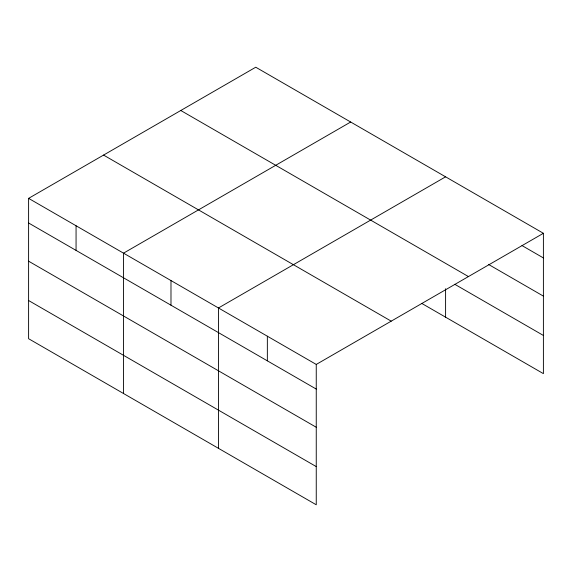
<?xml version="1.0" encoding="UTF-8"?>
<svg xmlns="http://www.w3.org/2000/svg" width="572" height="572" viewBox="0 0 572 572"><rect width="100%" height="100%" fill="white"/><g stroke="black" fill="none" stroke-linecap="round" stroke-linejoin="round"><path stroke-width="0.86" d="M28.6 198.362L316.252 364.435L316.252 504.783L28.6 338.71L28.6 198.362L255.748 67.217L543.4 233.29L543.4 373.638L421.864 303.475M350.672 122.022L123.523 253.167L123.523 393.515M445.595 176.827L218.454 307.972L218.454 448.319M316.252 364.435L543.4 233.29M522.007 245.581L543.4 257.929M488.388 264.35L543.4 296.117M180.788 110.496L468.439 276.569M454.769 284.284L543.4 335.457M103.561 155.083L391.212 321.157M28.6 222.994L316.252 389.074M28.6 261.182L316.252 427.255M28.6 300.522L316.252 466.595M445.595 288.76L445.595 317.174M267.353 336.2L267.353 360.839M170.985 280.566L170.985 305.205M76.062 225.761L76.062 250.4"/></g></svg>
